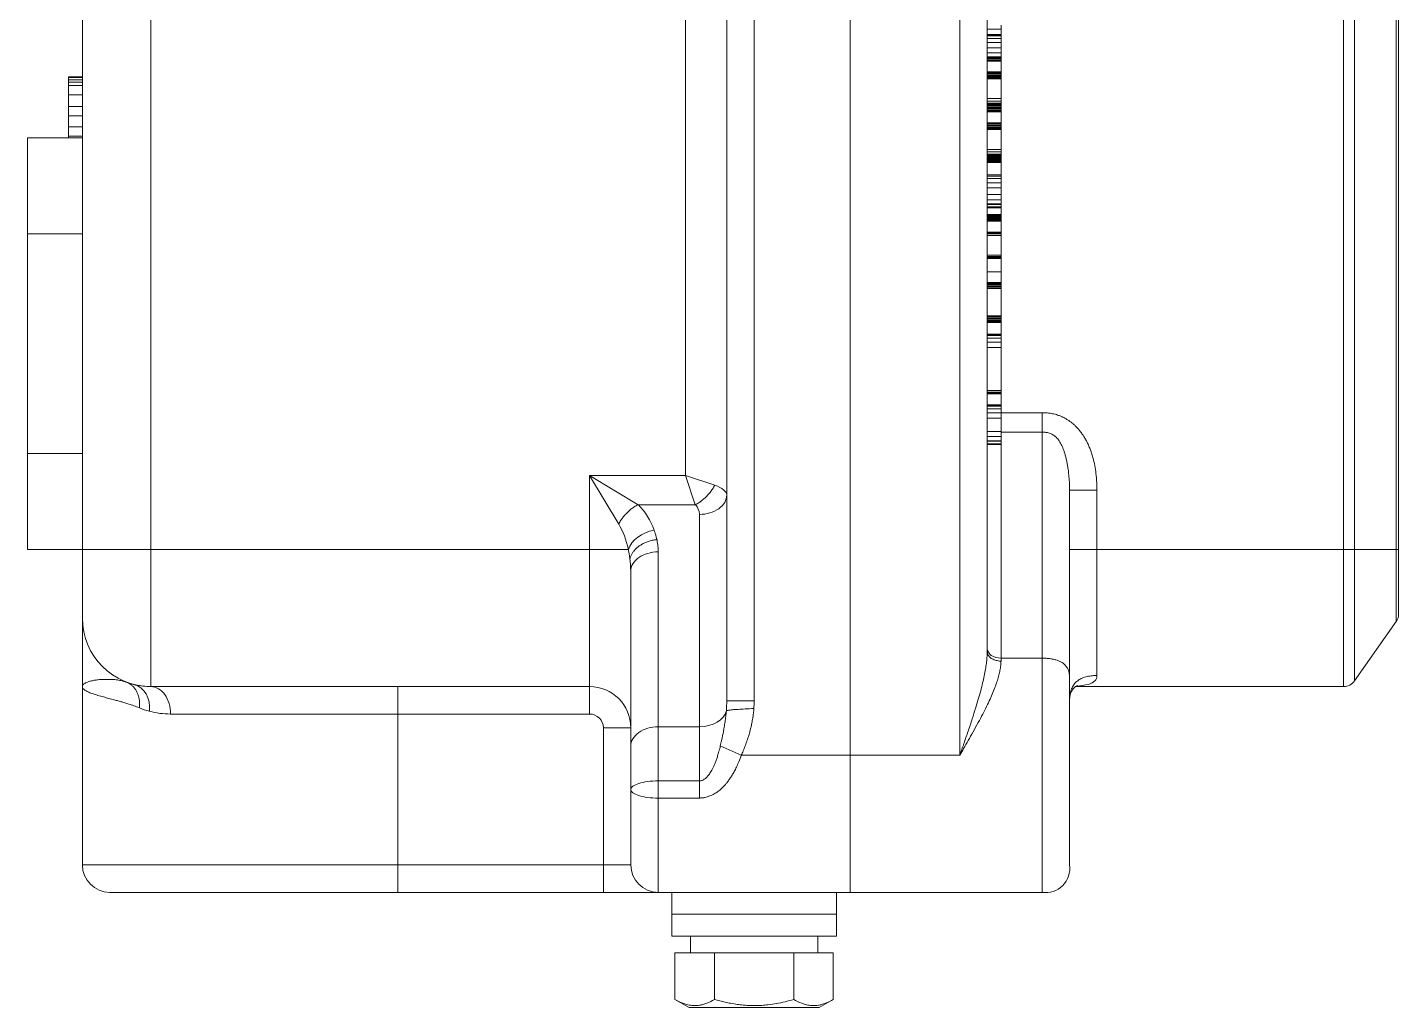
# Model space of a CAD drawing. Header units: millimetres. Extents: x -337 to 383, y -252 to 375.
# Drawn here: x 112 to 212, y -88.4 to -16.9 of the extents above; entities that cross this region are included whole.
import ezdxf

# ---------------------------------------------------------------- set-up
doc = ezdxf.new("R2010")
doc.units = ezdxf.units.MM
doc.linetypes.add('K5LT_THIN', pattern=[0])

# ---------------------------------------------------------------- blocks, each defined once
blk = doc.blocks.new('U3')
at = {"color": 7, "linetype": 'K5LT_THIN', "lineweight": 18}
for p, q in [((172.01, 70), (172.01, -70)), ((172.01, 70), (172.01, -70)), ((121.01, 55), (121.01, -55)), ((207.98, 55), (207.98, -55)), ((208.8, 55), (208.8, -55)), ((211.82, 55), (211.82, -55)), ((212.01, 55), (212.01, -55)), ((116.01, 55), (116.01, -25)), ((180.01, -70), (180.01, -6)), ((182.01, -62.45), (182.01, -7.55)), ((163.01, -8.94), (163.01, -66.03)), ((165.01, -8.94), (165.01, -66.03)), ((160.01, -13), (160.01, -49.62)), ((183.01, -16.77), (183.01, -17.08)), ((182.01, -17.08), (183.01, -17.08)), ((182.01, -17.46), (183.01, -17.46)), ((182.01, -17.46), (183.01, -17.46)), ((182.01, -17.47), (183.01, -17.47)), ((182.01, -17.56), (183.01, -17.56)), ((182.01, -17.76), (183.01, -17.76)), ((183.01, -17.08), (183.01, -17.46)), ((183.01, -17.46), (183.01, -17.47)), ((183.01, -17.46), (183.01, -17.46)), ((183.01, -17.47), (183.01, -17.56)), ((183.01, -17.56), (183.01, -17.76)), ((183.01, -17.76), (183.01, -18.05)), ((182.01, -18.05), (183.01, -18.05)), ((182.01, -18.42), (183.01, -18.42)), ((182.01, -18.79), (183.01, -18.79)), ((183.01, -18.05), (183.01, -18.42)), ((183.01, -18.42), (183.01, -18.79)), ((183.01, -18.79), (183.01, -19.09)), ((182.01, -19.09), (183.01, -19.09)), ((182.01, -19.16), (183.01, -19.16)), ((182.01, -19.23), (183.01, -19.23)), ((182.01, -19.34), (183.01, -19.34)), ((182.01, -19.39), (183.01, -19.39)), ((183.01, -19.09), (183.01, -19.16)), ((183.01, -19.16), (183.01, -19.23)), ((183.01, -19.23), (183.01, -19.34)), ((183.01, -19.34), (183.01, -19.39)), ((183.01, -19.39), (183.01, -20.19)), ((116.01, -20.55), (115.01, -20.55)), ((115.01, -20.6), (115.01, -20.55)), ((116.01, -20.6), (115.01, -20.6)), ((115.01, -20.76), (115.01, -20.6)), ((116.01, -20.76), (115.01, -20.76)), ((115.01, -20.93), (115.01, -20.76)), ((116.01, -20.93), (115.01, -20.93)), ((115.01, -21.18), (115.01, -20.93)), ((182.01, -20.19), (183.01, -20.19)), ((182.01, -20.2), (183.01, -20.2)), ((182.01, -20.27), (183.01, -20.27)), ((182.01, -20.35), (183.01, -20.35)), ((182.01, -20.44), (183.01, -20.44)), ((182.01, -20.44), (183.01, -20.44)), ((182.01, -20.52), (183.01, -20.52)), ((182.01, -20.6), (183.01, -20.6)), ((182.01, -20.66), (183.01, -20.66)), ((182.01, -20.68), (183.01, -20.68)), ((183.01, -20.19), (183.01, -20.2)), ((183.01, -20.2), (183.01, -20.27)), ((183.01, -20.27), (183.01, -20.35)), ((183.01, -20.35), (183.01, -20.44)), ((183.01, -20.44), (183.01, -20.52)), ((183.01, -20.44), (183.01, -20.44)), ((183.01, -20.52), (183.01, -20.6)), ((183.01, -20.6), (183.01, -20.66)), ((183.01, -20.66), (183.01, -20.68)), ((183.01, -20.68), (183.01, -22.13)), ((116.01, -21.18), (115.01, -21.18)), ((115.01, -21.85), (115.01, -21.18)), ((116.01, -21.85), (115.01, -21.85)), ((115.01, -22.71), (115.01, -21.85)), ((116.01, -22.71), (115.01, -22.71)), ((115.01, -23.39), (115.01, -22.71)), ((182.01, -22.13), (183.01, -22.13)), ((182.01, -22.32), (183.01, -22.32)), ((182.01, -22.47), (183.01, -22.47)), ((182.01, -22.53), (183.01, -22.53)), ((182.01, -22.59), (183.01, -22.59)), ((182.01, -22.61), (183.01, -22.61)), ((182.01, -22.62), (183.01, -22.62)), ((182.01, -22.69), (183.01, -22.69)), ((182.01, -22.77), (183.01, -22.77)), ((182.01, -22.85), (183.01, -22.85)), ((182.01, -22.85), (183.01, -22.85)), ((182.01, -22.94), (183.01, -22.94)), ((183.01, -22.13), (183.01, -22.32)), ((183.01, -22.32), (183.01, -22.47)), ((183.01, -22.47), (183.01, -22.53)), ((183.01, -22.53), (183.01, -22.59)), ((183.01, -22.59), (183.01, -22.61)), ((183.01, -22.61), (183.01, -22.62)), ((183.01, -22.62), (183.01, -22.69)), ((183.01, -22.69), (183.01, -22.77)), ((183.01, -22.77), (183.01, -22.85)), ((183.01, -22.85), (183.01, -22.85)), ((183.01, -22.85), (183.01, -22.94)), ((183.01, -22.94), (183.01, -23.02)), ((116.01, -23.39), (115.01, -23.39)), ((115.01, -24.18), (115.01, -23.39)), ((182.01, -23.02), (183.01, -23.02)), ((182.01, -23.07), (183.01, -23.07)), ((182.01, -23.09), (183.01, -23.09)), ((182.01, -23.9), (183.01, -23.9)), ((182.01, -23.91), (183.01, -23.91)), ((182.01, -23.98), (183.01, -23.98)), ((183.01, -23.02), (183.01, -23.07)), ((183.01, -23.07), (183.01, -23.09)), ((183.01, -23.09), (183.01, -23.9)), ((183.01, -23.9), (183.01, -23.91)), ((183.01, -23.91), (183.01, -23.98)), ((183.01, -23.98), (183.01, -24.06)), ((116.01, -25), (112.01, -25)), ((112.01, -32), (112.01, -25)), ((116.01, -24.18), (115.01, -24.18)), ((115.01, -24.88), (115.01, -24.18)), ((116.01, -24.88), (115.01, -24.88)), ((115.01, -25), (115.01, -24.88)), ((116.01, -32), (116.01, -25)), ((182.01, -24.06), (183.01, -24.06)), ((182.01, -24.14), (183.01, -24.14)), ((182.01, -24.14), (183.01, -24.14)), ((182.01, -24.23), (183.01, -24.23)), ((182.01, -24.31), (183.01, -24.31)), ((182.01, -24.36), (183.01, -24.36)), ((182.01, -24.38), (183.01, -24.38)), ((183.01, -24.06), (183.01, -24.14)), ((183.01, -24.14), (183.01, -24.23)), ((183.01, -24.14), (183.01, -24.14)), ((183.01, -24.23), (183.01, -24.31)), ((183.01, -24.31), (183.01, -24.36)), ((183.01, -24.36), (183.01, -24.38)), ((183.01, -24.38), (183.01, -25.83)), ((182.01, -25.83), (183.01, -25.83)), ((183.01, -25.83), (183.01, -26.02)), ((182.01, -26.02), (183.01, -26.02)), ((182.01, -26.17), (183.01, -26.17)), ((182.01, -26.23), (183.01, -26.23)), ((182.01, -26.29), (183.01, -26.29)), ((182.01, -26.31), (183.01, -26.31)), ((182.01, -26.32), (183.01, -26.32)), ((182.01, -26.39), (183.01, -26.39)), ((182.01, -26.47), (183.01, -26.47)), ((182.01, -26.55), (183.01, -26.55)), ((182.01, -26.56), (183.01, -26.56)), ((182.01, -26.64), (183.01, -26.64)), ((182.01, -26.72), (183.01, -26.72)), ((182.01, -26.78), (183.01, -26.78)), ((182.01, -26.8), (183.01, -26.8)), ((183.01, -26.02), (183.01, -26.17)), ((183.01, -26.17), (183.01, -26.23)), ((183.01, -26.23), (183.01, -26.29)), ((183.01, -26.29), (183.01, -26.31)), ((183.01, -26.31), (183.01, -26.32)), ((183.01, -26.32), (183.01, -26.39)), ((183.01, -26.39), (183.01, -26.47)), ((183.01, -26.47), (183.01, -26.55)), ((183.01, -26.55), (183.01, -26.56)), ((183.01, -26.56), (183.01, -26.64)), ((183.01, -26.64), (183.01, -26.72)), ((183.01, -26.72), (183.01, -26.78)), ((183.01, -26.78), (183.01, -26.8)), ((183.01, -26.8), (183.01, -27.68)), ((182.01, -27.68), (183.01, -27.68)), ((182.01, -27.68), (183.01, -27.68)), ((182.01, -27.69), (183.01, -27.69)), ((182.01, -27.78), (183.01, -27.78)), ((182.01, -27.96), (183.01, -27.96)), ((183.01, -27.68), (183.01, -27.69)), ((183.01, -27.68), (183.01, -27.68)), ((183.01, -27.69), (183.01, -27.78)), ((183.01, -27.78), (183.01, -27.96)), ((183.01, -27.96), (183.01, -28.27)), ((182.01, -28.27), (183.01, -28.27)), ((182.01, -28.64), (183.01, -28.64)), ((183.01, -28.27), (183.01, -28.64)), ((183.01, -28.64), (183.01, -29.12)), ((182.01, -29.12), (183.01, -29.12)), ((182.01, -29.51), (183.01, -29.51)), ((182.01, -29.81), (183.01, -29.81)), ((182.01, -29.84), (183.01, -29.84)), ((183.01, -29.12), (183.01, -29.51)), ((183.01, -29.51), (183.01, -29.81)), ((183.01, -29.81), (183.01, -29.84)), ((183.01, -29.84), (183.01, -30.03)), ((182.01, -30.03), (183.01, -30.03)), ((182.01, -30.09), (183.01, -30.09)), ((182.01, -30.57), (183.01, -30.57)), ((182.01, -30.58), (183.01, -30.58)), ((182.01, -30.65), (183.01, -30.65)), ((182.01, -30.73), (183.01, -30.73)), ((182.01, -30.81), (183.01, -30.81)), ((182.01, -30.82), (183.01, -30.82)), ((182.01, -30.9), (183.01, -30.9)), ((182.01, -30.98), (183.01, -30.98)), ((183.01, -30.03), (183.01, -30.09)), ((183.01, -30.09), (183.01, -30.57)), ((183.01, -30.57), (183.01, -30.58)), ((183.01, -30.58), (183.01, -30.65)), ((183.01, -30.65), (183.01, -30.73)), ((183.01, -30.73), (183.01, -30.81)), ((183.01, -30.81), (183.01, -30.82)), ((183.01, -30.82), (183.01, -30.9)), ((183.01, -30.9), (183.01, -30.98)), ((183.01, -30.98), (183.01, -31.04)), ((112.01, -48), (112.01, -32)), ((116.01, -32), (112.01, -32)), ((116.01, -48), (116.01, -32)), ((182.01, -31.04), (183.01, -31.04)), ((182.01, -31.06), (183.01, -31.06)), ((182.01, -31.86), (183.01, -31.86)), ((182.01, -31.87), (183.01, -31.87)), ((182.01, -31.9), (183.01, -31.9)), ((182.01, -31.92), (183.01, -31.92)), ((182.01, -31.99), (183.01, -31.99)), ((183.01, -31.04), (183.01, -31.06)), ((183.01, -31.06), (183.01, -31.86)), ((183.01, -31.86), (183.01, -31.87)), ((183.01, -31.87), (183.01, -31.9)), ((183.01, -31.9), (183.01, -31.92)), ((183.01, -31.92), (183.01, -31.99)), ((183.01, -31.99), (183.01, -32.1)), ((182.01, -32.1), (183.01, -32.1)), ((183.01, -32.1), (183.01, -33.55)), ((182.01, -33.55), (183.01, -33.55)), ((182.01, -33.65), (183.01, -33.65)), ((182.01, -33.71), (183.01, -33.71)), ((182.01, -33.76), (183.01, -33.76)), ((182.01, -33.79), (183.01, -33.79)), ((183.01, -33.55), (183.01, -33.65)), ((183.01, -33.65), (183.01, -33.71)), ((183.01, -33.71), (183.01, -33.76)), ((183.01, -33.76), (183.01, -33.79)), ((183.01, -33.79), (183.01, -34.75)), ((182.01, -34.75), (183.01, -34.75)), ((182.01, -34.76), (183.01, -34.76)), ((183.01, -34.75), (183.01, -34.76)), ((183.01, -34.76), (183.01, -35.55)), ((182.01, -35.55), (183.01, -35.55)), ((182.01, -35.55), (183.01, -35.55)), ((182.01, -35.58), (183.01, -35.58)), ((182.01, -35.63), (183.01, -35.63)), ((182.01, -35.72), (183.01, -35.72)), ((182.01, -35.8), (183.01, -35.8)), ((182.01, -35.89), (183.01, -35.89)), ((182.01, -35.98), (183.01, -35.98)), ((183.01, -35.55), (183.01, -35.58)), ((183.01, -35.55), (183.01, -35.55)), ((183.01, -35.58), (183.01, -35.63)), ((183.01, -35.63), (183.01, -35.72)), ((183.01, -35.72), (183.01, -35.8)), ((183.01, -35.8), (183.01, -35.89)), ((183.01, -35.89), (183.01, -35.98)), ((183.01, -35.98), (183.01, -37.98)), ((182.01, -37.98), (183.01, -37.98)), ((182.01, -37.98), (183.01, -37.98)), ((183.01, -37.98), (183.01, -38.05)), ((183.01, -37.98), (183.01, -37.98)), ((182.01, -38.05), (183.01, -38.05)), ((182.01, -38.14), (183.01, -38.14)), ((182.01, -38.22), (183.01, -38.22)), ((182.01, -38.22), (183.01, -38.22)), ((182.01, -38.31), (183.01, -38.31)), ((182.01, -38.39), (183.01, -38.39)), ((182.01, -38.44), (183.01, -38.44)), ((182.01, -38.46), (183.01, -38.46)), ((183.01, -38.05), (183.01, -38.14)), ((183.01, -38.14), (183.01, -38.22)), ((183.01, -38.22), (183.01, -38.31)), ((183.01, -38.22), (183.01, -38.22)), ((183.01, -38.31), (183.01, -38.39)), ((183.01, -38.39), (183.01, -38.44)), ((183.01, -38.44), (183.01, -38.46)), ((183.01, -38.46), (183.01, -39.31)), ((182.01, -39.31), (183.01, -39.31)), ((182.01, -39.31), (183.01, -39.31)), ((182.01, -39.32), (183.01, -39.32)), ((182.01, -39.41), (183.01, -39.41)), ((182.01, -39.59), (183.01, -39.59)), ((182.01, -39.89), (183.01, -39.89)), ((183.01, -39.31), (183.01, -39.31)), ((183.01, -39.31), (183.01, -39.32)), ((183.01, -39.32), (183.01, -39.41)), ((183.01, -39.41), (183.01, -39.59)), ((183.01, -39.59), (183.01, -39.89)), ((183.01, -39.89), (183.01, -40.27)), ((182.01, -40.27), (183.01, -40.27)), ((183.01, -40.27), (183.01, -43.41)), ((182.01, -43.41), (183.01, -43.41)), ((182.01, -43.53), (183.01, -43.53)), ((182.01, -43.59), (183.01, -43.59)), ((182.01, -43.61), (183.01, -43.61)), ((182.01, -43.64), (183.01, -43.64)), ((182.01, -43.65), (183.01, -43.65)), ((183.01, -43.41), (183.01, -43.53)), ((183.01, -43.53), (183.01, -43.59)), ((183.01, -43.59), (183.01, -43.61)), ((183.01, -43.61), (183.01, -43.64)), ((183.01, -43.64), (183.01, -43.65)), ((183.01, -43.65), (183.01, -44.46)), ((182.01, -44.46), (183.01, -44.46)), ((182.01, -44.46), (183.01, -44.46)), ((182.01, -44.47), (183.01, -44.47)), ((182.01, -44.56), (183.01, -44.56)), ((182.01, -44.74), (183.01, -44.74)), ((183.01, -44.46), (183.01, -44.47)), ((183.01, -44.46), (183.01, -44.46)), ((183.01, -44.47), (183.01, -44.56)), ((183.01, -44.56), (183.01, -44.74)), ((183.01, -44.74), (183.01, -45.05)), ((182.01, -45.05), (183.01, -45.05)), ((182.01, -45.42), (183.01, -45.42)), ((183.01, -45.03), (186.01, -45.03)), ((183.01, -45.05), (183.01, -45.42)), ((183.01, -45.42), (183.01, -46.39)), ((186.01, -45.03), (186.01, -46.44)), ((182.01, -46.39), (183.01, -46.39)), ((182.01, -46.77), (183.01, -46.77)), ((183.01, -46.39), (183.01, -46.77)), ((183.01, -46.44), (186.01, -46.44)), ((183.01, -46.77), (183.01, -47.08)), ((186.01, -46.44), (186.01, -62.93)), ((116.01, -48), (112.01, -48)), ((112.01, -55), (112.01, -48)), ((116.01, -55), (116.01, -48)), ((182.01, -47.08), (183.01, -47.08)), ((182.01, -47.11), (183.01, -47.11)), ((182.01, -47.29), (183.01, -47.29)), ((182.01, -47.35), (183.01, -47.35)), ((183.01, -47.08), (183.01, -47.11)), ((183.01, -47.11), (183.01, -47.29)), ((183.01, -47.29), (183.01, -47.35)), ((183.01, -47.35), (183.01, -62.93)), ((153.01, -55), (153.01, -49.62)), ((160.01, -49.62), (153.01, -49.62)), ((155.13, -53.15), (153.01, -49.62)), ((156.54, -51.74), (153.01, -49.62)), ((160.71, -51.74), (160.01, -49.62)), ((162.13, -50.32), (160.01, -49.62)), ((190.01, -50.69), (188.01, -50.69)), ((188.01, -50.69), (188.01, -64.34)), ((190.01, -50.69), (190.01, -55)), ((160.71, -51.74), (156.54, -51.74)), ((161.01, -52.44), (161.01, -67.93)), ((116.01, -55), (112.01, -55)), ((153.01, -55), (121.01, -55)), ((153.01, -55), (153.01, -65)), ((155.83, -55), (153.01, -55)), ((188.01, -55), (190.01, -55)), ((190.01, -55), (207.98, -55)), ((190.01, -55), (190.01, -64.19)), ((207.98, -65), (207.98, -55)), ((207.98, -55), (208.8, -55)), ((211.82, -55), (208.8, -55)), ((208.8, -64.57), (208.8, -55)), ((211.82, -60.26), (211.82, -55)), ((212.01, -55), (211.82, -55)), ((212.01, -59.68), (212.01, -55)), ((116.01, -60), (116.01, -55)), ((116.01, -55), (121.01, -55)), ((121.01, -65), (121.01, -55)), ((158.01, -55.17), (158.01, -67.93)), ((156.01, -56.59), (156.01, -69.34)), ((116.01, -60), (116.01, -65)), ((211.82, -60.26), (208.8, -64.57)), ((183.01, -62.93), (186.01, -62.93)), ((183.01, -62.93), (183.01, -63.14)), ((186.01, -62.93), (186.01, -80)), ((116.01, -65), (116.01, -78)), ((116.01, -65), (116.01, -65)), ((153.01, -65), (121.01, -65)), ((139.01, -65), (121.01, -65)), ((139.01, -65), (139.01, -67)), ((153.01, -65), (139.01, -65)), ((153.01, -67), (153.01, -65)), ((188.01, -64.34), (188.01, -66.03)), ((188.45, -65), (207.98, -65)), ((188.01, -74.4), (188.01, -65.6)), ((122.45, -67), (139.01, -67)), ((139.01, -67), (139.01, -78)), ((139.01, -67), (153.01, -67)), ((165.01, -66.03), (163.01, -66.03)), ((188.01, -66.03), (188.01, -66.03)), ((188.01, -66.03), (188.01, -66.03)), ((188.01, -66.03), (188.01, -66.03)), ((188.01, -66.03), (188.01, -78)), ((154.01, -68), (154.01, -78)), ((156.01, -68), (154.01, -68)), ((161.01, -67.93), (158.01, -67.93)), ((158.01, -67.93), (158.01, -71.88)), ((161.01, -67.93), (161.01, -71.88)), ((156.01, -69.34), (156.01, -72.5)), ((164.07, -70), (162.54, -69.32)), ((164.07, -70), (172.01, -70)), ((172.01, -70), (172.01, -80)), ((172.01, -70), (180.01, -70)), ((172.01, -70), (172.01, -80)), ((158.01, -71.88), (158.01, -73.13)), ((158.01, -71.88), (161.01, -71.88)), ((161.01, -73.13), (161.01, -71.88)), ((156.01, -78), (156.01, -72.5)), ((156.01, -78), (156.01, -72.5)), ((156.01, -72.5), (156.01, -73)), ((156.01, -72.5), (156.01, -73)), ((156.01, -73), (156.01, -72.5)), ((156.01, -73), (156.01, -72.5)), ((158.01, -80), (158.01, -73.13)), ((158.01, -73.13), (161.01, -73.13)), ((188.01, -75.66), (188.01, -78)), ((116.01, -78), (139.01, -78)), ((139.01, -78), (154.01, -78)), ((139.01, -78), (139.01, -80)), ((154.01, -78), (156.01, -78)), ((154.01, -78), (154.01, -80)), ((118.01, -80), (139.01, -80)), ((139.01, -80), (154.01, -80)), ((154.01, -80), (158.01, -80)), ((158.01, -80), (172.01, -80)), ((159.01, -81.6), (159.01, -80)), ((159.01, -80), (171.01, -80)), ((171.01, -81.6), (171.01, -80)), ((172.01, -80), (180.01, -80)), ((180.01, -80), (186.01, -80)), ((159.01, -83.2), (159.01, -81.6)), ((159.01, -81.6), (171.01, -81.6)), ((159.01, -81.6), (171.01, -81.6)), ((171.01, -83.2), (171.01, -81.6)), ((159.01, -83.2), (171.01, -83.2)), ((160.36, -84.4), (160.36, -83.2)), ((169.66, -84.4), (169.66, -83.2)), ((162.12, -84.4), (159.23, -84.4)), ((159.23, -84.4), (159.23, -87.81)), ((167.89, -84.4), (162.12, -84.4)), ((162.12, -84.4), (162.12, -87.81)), ((167.89, -84.4), (167.89, -87.81)), ((170.78, -84.4), (167.89, -84.4)), ((170.78, -84.4), (170.78, -87.81)), ((159.23, -87.81), (160.26, -88.4)), ((170.78, -87.81), (169.76, -88.4)), ((160.26, -88.4), (169.76, -88.4))]:
    blk.add_line(p, q, dxfattribs=at)
for centre, radius, start, end in [((153.01, -55.27), 5, 19.7099, 45), ((160.01, -52.44), 1, 0, 45), ((121.01, -60), 5, 180, 270), ((211.01, -59.68), 1, 325, 0), ((117.16, -65), 1.16, 179.9747, 180.0301), ((121.01, -60), 5, 249.2986, 256.2769), ((121.01, -60), 5, 256.2769, 270), ((153.01, -68), 3, 0, 90), ((153.01, -68), 3, 0, 90), ((207.98, -64), 1, 270, 325), ((153.01, -68), 1, 0, 90), ((118.01, -78), 2, 180, 270), ((158.01, -78), 2, 180, 270), ((186.26, -78.25), 1.77, 261.8699, 8.1301), ((186.26, -78.25), 1.77, 261.8699, 8.1301), ((180.01, -78), 2, 270, 271.7261)]:
    blk.add_arc(centre, radius, start, end, dxfattribs=at)
for centre, major_axis, ratio, start_param, end_param in [((160.01, -51.03), (3, 0), 0.33333, 0, 0.7854), ((161.01, -51.03), (2, 0), 0.70711, 4.71239, 6.28319), ((153.01, -56.69), (0, 5), 0.6, 5.05639, 5.49779), ((157.71, -55), (-1.88, -0.67), 0.68546, 4.47159, 5.80159), ((158.01, -56.59), (-2, 0), 0.70711, 4.71239, 6.28319), ((183.01, -62.22), (-1, 0), 0.70711, 0, 1.5708), ((119.34, -66.8), (0.47, 1.94), 0.77763, 4.90005, 6.28319), ((121.01, -67), (0, 2), 0.72, 4.71239, 6.28319), ((161.01, -66.51), (2, 0), 0.70711, 4.71239, 6.11099), ((158.01, -69.34), (-2, 0), 0.70711, 4.71239, 6.28319), ((158.01, -72.5), (-2, 0), 0.3125, 4.71239, 6.28319), ((158.01, -72.5), (-2, 0), 0.3125, 0, 1.5708)]:
    blk.add_ellipse(centre, major_axis=major_axis, ratio=ratio, start_param=start_param, end_param=end_param, dxfattribs=at)
for points, knots in [([(190.01, -50.69), (190.01, -50.65), (190, -50.6), (190, -50.51), (190, -50.47), (190, -50.34), (190, -50.25), (189.99, -50.07), (189.98, -49.98), (189.97, -49.79), (189.96, -49.69), (189.93, -49.41), (189.91, -49.22), (189.84, -48.84), (189.8, -48.64), (189.73, -48.34), (189.7, -48.24), (189.63, -48.02), (189.6, -47.92), (189.53, -47.72), (189.49, -47.63), (189.41, -47.45), (189.37, -47.35), (189.29, -47.18), (189.25, -47.1), (189.18, -46.98), (189.16, -46.94), (189.11, -46.85), (189.08, -46.81), (189.04, -46.74), (189.01, -46.7), (188.97, -46.63), (188.94, -46.6), (188.89, -46.52), (188.86, -46.49), (188.81, -46.42), (188.78, -46.38), (188.73, -46.32), (188.7, -46.29), (188.65, -46.22), (188.63, -46.19), (188.57, -46.14), (188.54, -46.11), (188.49, -46.05), (188.46, -46.02), (188.4, -45.96), (188.37, -45.94), (188.32, -45.89), (188.3, -45.88), (188.28, -45.85), (188.27, -45.84), (188.23, -45.81), (188.2, -45.79), (188.14, -45.74), (188.11, -45.72), (188.05, -45.67), (188.02, -45.65), (187.96, -45.61), (187.93, -45.59), (187.87, -45.55), (187.84, -45.53), (187.78, -45.5), (187.75, -45.48), (187.69, -45.44), (187.66, -45.43), (187.6, -45.4), (187.57, -45.38), (187.52, -45.35), (187.49, -45.34), (187.43, -45.31), (187.4, -45.3), (187.34, -45.27), (187.3, -45.26), (187.22, -45.23), (187.18, -45.22), (187.08, -45.18), (187.01, -45.16), (186.89, -45.13), (186.83, -45.12), (186.71, -45.09), (186.65, -45.08), (186.56, -45.07), (186.51, -45.06), (186.4, -45.05), (186.33, -45.04), (186.22, -45.03), (186.18, -45.03), (186.11, -45.03), (186.09, -45.03), (186.05, -45.03), (186.02, -45.03), (186.01, -45.03)], [2.02979, 2.02979, 2.02979, 2.02979, 2.49097, 2.49097, 2.96838, 2.96838, 3.93998, 3.93998, 4.97113, 4.97113, 5.99214, 5.99214, 8.05992, 8.05992, 10.1524, 10.1524, 11.30672, 11.30672, 12.4678, 12.4678, 13.48033, 13.48033, 14.50476, 14.50476, 15.43143, 15.43143, 15.90118, 15.90118, 16.3761, 16.3761, 16.79442, 16.79442, 17.21812, 17.21812, 17.64822, 17.64822, 18.08567, 18.08567, 18.46599, 18.46599, 18.85365, 18.85365, 19.23028, 19.23028, 19.61595, 19.61595, 19.98375, 19.98375, 20.22941, 20.22941, 20.33877, 20.33877, 20.68744, 20.68744, 21.02538, 21.02538, 21.36774, 21.36774, 21.7007, 21.7007, 22.01659, 22.01659, 22.32549, 22.32549, 22.63584, 22.63584, 22.94061, 22.94061, 23.21692, 23.21692, 23.48976, 23.48976, 23.87091, 23.87091, 24.24764, 24.24764, 24.84934, 24.84934, 25.41556, 25.41556, 25.9431, 25.9431, 26.34705, 26.34705, 27.00859, 27.00859, 27.42284, 27.42284, 27.63058, 27.63058, 27.83728, 27.83728, 27.83728, 27.83728]), ([(188.01, -50.69), (188.01, -50.59), (188, -50.42), (188, -50.19), (187.99, -49.98), (187.97, -49.8), (187.96, -49.63), (187.94, -49.46), (187.92, -49.26), (187.89, -49.03), (187.84, -48.77), (187.79, -48.48), (187.72, -48.21), (187.65, -47.95), (187.57, -47.73), (187.49, -47.52), (187.4, -47.34), (187.31, -47.17), (187.21, -47.01), (187.09, -46.88), (186.97, -46.76), (186.85, -46.67), (186.73, -46.6), (186.6, -46.54), (186.47, -46.5), (186.35, -46.47), (186.25, -46.46), (186.17, -46.45), (186.1, -46.44), (186.04, -46.44), (186.01, -46.44)], [0, 0, 0, 0, 1.45423, 2.7406, 3.85911, 4.79547, 5.71751, 6.66076, 7.73975, 9.01201, 10.62188, 12.33779, 14.12293, 15.68757, 17.16327, 18.51673, 19.81111, 21.05469, 22.26171, 23.43191, 24.52628, 25.5052, 26.41558, 27.32245, 28.22599, 29.00554, 29.58368, 29.99823, 30.4133, 31, 31, 31, 31]), ([(162.13, -50.32), (162.08, -50.42), (161.98, -50.59), (161.8, -50.84), (161.61, -51.06), (161.41, -51.25), (161.2, -51.43), (160.97, -51.6), (160.8, -51.69), (160.71, -51.74)], [0, 0, 0, 0, 1.63174, 3.11514, 4.42912, 5.78165, 7.09245, 8.38259, 10, 10, 10, 10]), ([(156.54, -51.74), (156.45, -51.78), (156.27, -51.89), (156.02, -52.06), (155.81, -52.25), (155.61, -52.45), (155.43, -52.66), (155.27, -52.89), (155.17, -53.06), (155.13, -53.15)], [0, 0, 0, 0, 1.63175, 3.11515, 4.42914, 5.78168, 7.09248, 8.38262, 10, 10, 10, 10]), ([(157.91, -54.28), (157.9, -54.26), (157.9, -54.24), (157.88, -54.15), (157.86, -54.08), (157.82, -53.93), (157.8, -53.85), (157.76, -53.72), (157.73, -53.65), (157.71, -53.59)], [-0.16631, -0.16631, -0.16631, -0.16631, 0, 0, 0.68548, 0.68548, 1.37801, 1.37801, 2, 2, 2, 2]), ([(155.95, -55.71), (155.94, -55.65), (155.92, -55.54), (155.9, -55.38), (155.87, -55.2), (155.84, -55.08), (155.83, -55)], [0, 0, 0, 0, 1.81741, 3.41347, 4.78816, 7, 7, 7, 7]), ([(157.91, -54.28), (157.8, -54.29), (157.58, -54.32), (157.29, -54.41), (157.03, -54.51), (156.79, -54.64), (156.57, -54.78), (156.38, -54.94), (156.23, -55.12), (156.1, -55.3), (156, -55.5), (155.96, -55.64), (155.95, -55.71)], [0, 0, 0, 0, 1.5315, 2.91846, 4.15395, 5.42008, 6.67003, 7.90833, 9.14521, 10.35888, 11.59856, 13, 13, 13, 13]), ([(157.91, -54.28), (157.91, -54.3), (157.92, -54.31), (157.93, -54.4), (157.95, -54.47), (157.97, -54.62), (157.98, -54.69), (157.99, -54.83), (158, -54.9), (158, -55.04), (158, -55.11), (158.01, -55.17)], [-0.13003, -0.13003, -0.13003, -0.13003, 0, 0, 0.51203, 0.51203, 1.02013, 1.02013, 1.51129, 1.51129, 2, 2, 2, 2]), ([(155.95, -55.71), (155.96, -55.79), (155.97, -55.93), (155.99, -56.14), (156, -56.32), (156, -56.47), (156.01, -56.56), (156.01, -56.59)], [0, 0, 0, 0, 2.0333, 3.87297, 5.68971, 7.07264, 8, 8, 8, 8]), ([(182.01, -62.45), (182.01, -62.59), (181.99, -62.88), (181.95, -63.31), (181.88, -63.75), (181.79, -64.23), (181.67, -64.75), (181.53, -65.32), (181.35, -65.94), (181.14, -66.62), (180.9, -67.4), (180.61, -68.25), (180.31, -69.14), (180.1, -69.72), (180.01, -70)], [0, 0, 0, 0, 0.94232, 1.85395, 2.73223, 3.71426, 4.75354, 5.88232, 7.11264, 8.43836, 9.86704, 11.64227, 13.36564, 15, 15, 15, 15]), ([(182.01, -62.45), (182.01, -62.5), (182.02, -62.58), (182.07, -62.7), (182.15, -62.81), (182.24, -62.9), (182.36, -62.98), (182.5, -63.04), (182.65, -63.09), (182.82, -63.13), (182.94, -63.14), (183.01, -63.14)], [0, 0, 0, 0, 1.55996, 2.92095, 4.13676, 5.38491, 6.6705, 7.93859, 9.21198, 10.45959, 12, 12, 12, 12]), ([(183.01, -63.14), (183.01, -63.25), (182.99, -63.47), (182.94, -63.81), (182.86, -64.17), (182.75, -64.56), (182.6, -64.97), (182.42, -65.43), (182.21, -65.92), (181.96, -66.45), (181.67, -67.02), (181.34, -67.64), (180.98, -68.29), (180.63, -68.92), (180.3, -69.48), (180.1, -69.84), (180.01, -70)], [0, 0, 0, 0, 0.91652, 1.82743, 2.72066, 3.723, 4.76464, 5.89066, 7.09216, 8.39702, 9.78485, 11.28959, 12.91425, 14.44859, 15.82476, 17, 17, 17, 17]), ([(119.24, -64.68), (119.23, -64.67), (119.21, -64.67), (119.17, -64.66), (119.14, -64.64), (119.09, -64.63), (119.01, -64.61), (118.89, -64.58), (118.74, -64.54), (118.57, -64.51), (118.38, -64.49), (118.2, -64.48), (118.01, -64.47), (117.81, -64.47), (117.6, -64.47), (117.38, -64.48), (117.13, -64.51), (116.86, -64.54), (116.6, -64.6), (116.39, -64.66), (116.24, -64.73), (116.14, -64.79), (116.08, -64.84), (116.04, -64.88), (116.02, -64.93), (116.01, -64.96), (116.01, -64.98), (116.01, -64.99), (116.01, -64.99), (116.01, -64.99), (116.01, -65), (116.01, -65), (116.01, -65), (116.01, -65), (116.01, -65), (116.01, -65), (116.01, -65)], [0, 0, 0, 0, 0.19702, 0.39463, 0.59912, 0.86101, 1.34821, 2.10886, 3.14043, 4.33949, 5.5623, 6.86633, 8.17507, 9.66676, 11.24566, 13.09891, 15.2843, 17.94651, 21.11249, 24.34084, 27.2498, 29.61981, 31.48088, 33.07727, 34.18823, 35.9893, 36.42677, 36.57758, 36.68311, 36.77246, 36.83468, 36.86979, 36.89304, 36.91501, 36.93903, 37, 37, 37, 37]), ([(120.17, -66.55), (120.03, -66.49), (119.77, -66.4), (119.42, -66.28), (119.11, -66.18), (118.83, -66.1), (118.54, -66.02), (118.21, -65.93), (117.83, -65.83), (117.43, -65.72), (117.04, -65.61), (116.7, -65.5), (116.4, -65.38), (116.18, -65.25), (116.04, -65.13), (116.01, -65.04), (116.01, -65)], [0, 0, 0, 0, 0.95571, 1.78776, 2.48029, 3.19845, 3.94499, 4.78661, 5.92217, 7.22639, 8.72707, 10.18306, 11.78465, 13.52263, 15.28366, 17, 17, 17, 17]), ([(120.17, -66.55), (120.18, -66.44), (120.19, -66.23), (120.17, -65.94), (120.11, -65.68), (120.02, -65.45), (119.91, -65.23), (119.76, -65.04), (119.6, -64.88), (119.42, -64.76), (119.3, -64.7), (119.24, -64.68)], [0, 0, 0, 0, 1.61798, 3.03048, 4.29384, 5.59346, 6.93542, 8.27095, 9.58224, 10.82777, 12, 12, 12, 12]), ([(119.82, -64.86), (119.82, -64.86), (119.82, -64.86), (119.82, -64.86), (119.82, -64.86), (119.82, -64.86), (119.82, -64.86), (119.82, -64.86), (119.82, -64.86), (119.82, -64.86), (119.82, -64.86), (119.81, -64.86), (119.81, -64.86), (119.81, -64.85), (119.81, -64.85), (119.8, -64.85), (119.79, -64.85), (119.78, -64.85), (119.77, -64.84), (119.75, -64.84), (119.74, -64.84), (119.71, -64.83), (119.69, -64.82), (119.67, -64.82)], [0.0001, 0.0001, 0.0001, 0.0001, 0.005, 0.005, 0.00968, 0.00968, 0.02, 0.02, 0.04, 0.04, 0.08, 0.08, 0.16, 0.16, 0.31999, 0.31999, 0.63998, 0.63998, 1.23998, 1.23998, 1.83998, 1.83998, 3, 3, 3, 3]), ([(188.01, -66.03), (188.01, -65.95), (188.01, -65.8), (188.04, -65.59), (188.08, -65.4), (188.13, -65.23), (188.19, -65.08), (188.27, -64.94), (188.35, -64.81), (188.45, -64.71), (188.55, -64.61), (188.66, -64.53), (188.79, -64.45), (188.94, -64.38), (189.11, -64.31), (189.29, -64.26), (189.48, -64.23), (189.72, -64.2), (189.9, -64.19), (190.01, -64.19)], [0, 0, 0, 0, 1.64082, 3.08407, 4.29445, 5.46954, 6.57236, 7.63169, 8.60557, 9.50825, 10.34518, 11.2456, 12.2124, 13.26388, 14.36086, 15.52297, 16.75364, 18.03893, 20, 20, 20, 20]), ([(188.01, -66.03), (188.01, -65.96), (188.01, -65.89), (188.03, -65.75), (188.04, -65.68), (188.07, -65.54), (188.1, -65.47), (188.15, -65.35), (188.19, -65.29), (188.26, -65.18), (188.3, -65.13), (188.38, -65.06), (188.41, -65.03), (188.46, -65), (188.46, -65), (188.5, -64.97), (188.53, -64.95), (188.58, -64.93), (188.6, -64.92), (188.6, -64.92)], [0.01285, 0.01285, 0.01285, 0.01285, 6.18826, 6.18826, 12.14792, 12.14792, 17.81983, 17.81983, 23.25232, 23.25232, 28.49922, 28.49922, 33.20267, 33.20267, 33.67713, 33.67713, 38.94582, 38.94582, 44, 44, 44, 44]), ([(188.01, -66.03), (188.01, -65.96), (188.01, -65.89), (188.03, -65.75), (188.04, -65.68), (188.07, -65.54), (188.1, -65.47), (188.15, -65.35), (188.19, -65.29), (188.26, -65.18), (188.3, -65.13), (188.38, -65.06), (188.41, -65.03), (188.45, -65)], [0.01285, 0.01285, 0.01285, 0.01285, 6.18826, 6.18826, 12.14792, 12.14792, 17.81983, 17.81983, 23.25232, 23.25232, 28.49922, 28.49922, 33.20267, 33.20267, 33.20267, 33.20267]), ([(188.55, -64.93), (188.57, -64.93), (188.58, -64.93), (188.6, -64.92), (188.6, -64.92), (188.6, -64.92)], [123.87476, 123.87476, 123.87476, 123.87476, 132.70582, 132.70582, 140, 140, 140, 140]), ([(162.54, -69.32), (162.6, -69.06), (162.7, -68.61), (162.81, -68.02), (162.88, -67.57), (162.93, -67.22), (162.96, -66.96), (162.97, -66.82), (162.98, -66.76)], [0, 0, 0, 0, 2.59886, 4.67595, 6.14046, 7.44164, 8.36455, 9, 9, 9, 9]), ([(163.01, -66.03), (163.01, -66.1), (163, -66.24), (163, -66.44), (162.99, -66.61), (162.98, -66.71), (162.98, -66.76)], [0, 0, 0, 0, 2.08553, 4.09373, 5.64928, 7, 7, 7, 7]), ([(164.99, -66.6), (164.77, -66.61), (164.46, -66.63), (164.08, -66.64), (163.84, -66.66), (163.61, -66.67), (163.41, -66.69), (163.25, -66.71), (163.12, -66.72), (163.03, -66.74), (162.99, -66.75), (162.98, -66.76)], [0, 0, 0, 0, 2.70347, 3.82891, 4.98863, 6.18651, 7.36529, 8.53721, 9.67685, 10.83128, 12, 12, 12, 12]), ([(164.07, -70), (164.12, -69.9), (164.16, -69.8), (164.23, -69.62), (164.26, -69.55), (164.32, -69.41), (164.35, -69.34), (164.4, -69.2), (164.42, -69.13), (164.47, -68.99), (164.5, -68.92), (164.54, -68.78), (164.56, -68.71), (164.62, -68.54), (164.65, -68.43), (164.71, -68.22), (164.74, -68.11), (164.79, -67.89), (164.82, -67.77), (164.86, -67.54), (164.88, -67.42), (164.92, -67.21), (164.93, -67.1), (164.95, -66.98), (164.95, -66.96), (164.97, -66.83), (164.98, -66.72), (164.99, -66.6)], [3.96656, 3.96656, 3.96656, 3.96656, 4.46765, 4.46765, 4.8067, 4.8067, 5.14175, 5.14175, 5.47292, 5.47292, 5.80026, 5.80026, 6.11261, 6.11261, 6.59794, 6.59794, 7.07508, 7.07508, 7.58177, 7.58177, 8.08002, 8.08002, 8.51473, 8.51473, 8.60747, 8.60747, 9.06049, 9.06049, 9.06049, 9.06049]), ([(165.01, -66.03), (165, -66.11), (165, -66.2), (165, -66.38), (164.99, -66.48), (164.99, -66.6)], [0, 0, 0, 0, 0.90593, 0.90593, 2, 2, 2, 2]), ([(162.54, -69.32), (162.51, -69.45), (162.45, -69.7), (162.35, -70.03), (162.26, -70.32), (162.17, -70.57), (162.07, -70.79), (161.98, -70.99), (161.88, -71.16), (161.79, -71.31), (161.7, -71.43), (161.62, -71.53), (161.54, -71.62), (161.46, -71.69), (161.37, -71.76), (161.27, -71.82), (161.17, -71.86), (161.08, -71.87), (161.03, -71.88), (161.01, -71.88)], [0, 0, 0, 0, 2.47978, 4.64617, 6.37358, 7.99118, 9.47358, 10.80458, 12.03627, 13.13953, 14.13552, 14.97214, 15.70627, 16.44458, 17.2135, 18.02939, 18.86913, 19.53751, 20, 20, 20, 20]), ([(164.07, -70), (164.02, -70.16), (163.9, -70.45), (163.73, -70.85), (163.56, -71.18), (163.4, -71.45), (163.25, -71.69), (163.1, -71.91), (162.95, -72.09), (162.81, -72.24), (162.68, -72.38), (162.56, -72.49), (162.43, -72.59), (162.3, -72.69), (162.16, -72.78), (162.01, -72.87), (161.86, -72.94), (161.71, -73), (161.58, -73.04), (161.45, -73.08), (161.34, -73.1), (161.23, -73.11), (161.12, -73.12), (161.05, -73.13), (161.01, -73.13)], [0, 0, 0, 0, 2.90118, 5.38842, 7.36881, 9.14669, 10.73613, 12.22256, 13.53949, 14.68691, 15.62049, 16.56658, 17.41798, 18.247, 19.14921, 20.04755, 20.92154, 21.63021, 22.30133, 22.93478, 23.47194, 23.97399, 24.42611, 25, 25, 25, 25]), ([(180.07, -80), (180.07, -80), (180.07, -80), (180.06, -80), (180.06, -80), (180.06, -80), (180.06, -80), (180.06, -80), (180.06, -80), (180.06, -80), (180.06, -80), (180.06, -80), (180.06, -80), (180.05, -80), (180.05, -80), (180.05, -80), (180.04, -80), (180.03, -80), (180.03, -80), (180.03, -80), (180.03, -80), (180.03, -80), (180.03, -80), (180.03, -80), (180.02, -80), (180.02, -80), (180.02, -80), (180.02, -80), (180.02, -80), (180.02, -80), (180.02, -80), (180.02, -80), (180.02, -80), (180.01, -80), (180.01, -80), (180.01, -80), (180.01, -80), (180.01, -80)], [233.70106, 233.70106, 233.70106, 233.70106, 235.29618, 235.29618, 276.14746, 276.14746, 288.79915, 288.79915, 314.10253, 314.10253, 347.45401, 347.45401, 390.72482, 390.72482, 477.26645, 477.26645, 637.69792, 637.69792, 694.90297, 694.90297, 752.10801, 752.10801, 758.20819, 758.20819, 763.9254, 763.9254, 771.94602, 771.94602, 787.98726, 787.98726, 813.07685, 813.07685, 867.9373, 867.9373, 922.79774, 922.79774, 954, 954, 954, 954]), ([(159.23, -87.81), (159.42, -87.92), (159.7, -88.06), (160.05, -88.17), (160.26, -88.22), (160.45, -88.25), (160.63, -88.26), (160.82, -88.25), (161.03, -88.23), (161.29, -88.18), (161.65, -88.06), (161.93, -87.91), (162.12, -87.81)], [0, 0, 0, 0, 2.66649, 3.81043, 4.70044, 5.50384, 6.29435, 7.03884, 8.09101, 9.12096, 10.45494, 13, 13, 13, 13]), ([(162.12, -87.81), (162.37, -87.88), (162.76, -87.98), (163.32, -88.1), (163.76, -88.17), (164.18, -88.22), (164.55, -88.25), (164.91, -88.26), (165.24, -88.25), (165.62, -88.24), (166.08, -88.2), (166.86, -88.08), (167.48, -87.93), (167.89, -87.81)], [0, 0, 0, 0, 1.89648, 2.8716, 4.10353, 5.06202, 5.92722, 6.77853, 7.58029, 8.33914, 9.45577, 10.90586, 14, 14, 14, 14]), ([(167.89, -87.81), (168.08, -87.92), (168.36, -88.06), (168.71, -88.17), (168.92, -88.22), (169.11, -88.25), (169.29, -88.26), (169.48, -88.25), (169.69, -88.23), (169.95, -88.18), (170.31, -88.06), (170.6, -87.91), (170.78, -87.81)], [0, 0, 0, 0, 2.66649, 3.81043, 4.70044, 5.50384, 6.29435, 7.03884, 8.09101, 9.12096, 10.45494, 13, 13, 13, 13])]:
    blk.add_open_spline(points, degree=3, knots=knots, dxfattribs=at)
for points, degree in [([(188.01, -64.34), (188.01, -62.93), (186.01, -62.93)], 2), ([(190.01, -64.19), (190, -64.34), (189.92, -64.61), (189.42, -64.86), (188.85, -64.94), (188.51, -64.96)], 3), ([(120.92, -66.8), (120.65, -66.73), (120.4, -66.64), (120.17, -66.55)], 3), ([(120.92, -66.8), (121.39, -66.93), (121.9, -67), (122.45, -67)], 3)]:
    blk.add_open_spline(points, degree=degree, dxfattribs=at)

msp = doc.modelspace()

# ---------------------------------------------------------------- block references
msp.add_blockref('U3', (0, 0))

doc.saveas('drawing.dxf')
